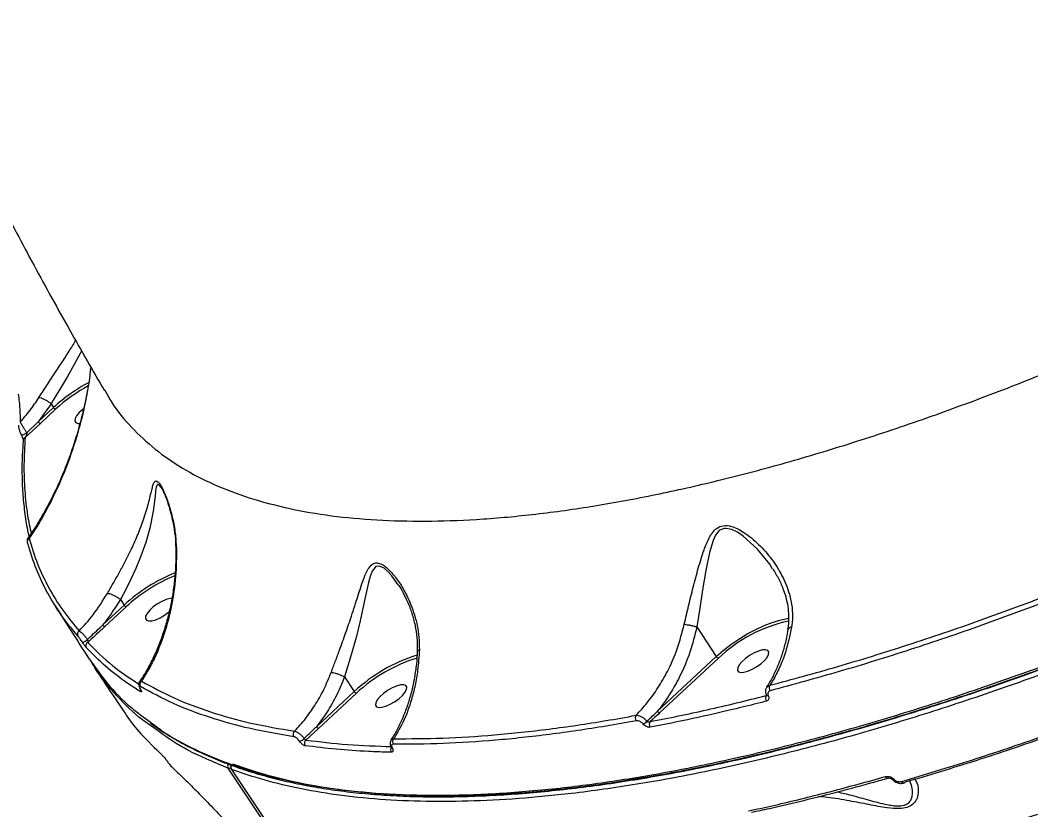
# Model space of a CAD drawing. Header units: millimetres. Extents: x -8092 to 6423, y -6886 to 5604.
# Drawn here: x -328.6 to -78.8, y -2476.3 to -2281 of the extents above; entities that cross this region are included whole.
import ezdxf

# ---------------------------------------------------------------- set-up
doc = ezdxf.new("R2010")
doc.units = ezdxf.units.MM
for name, color, linetype in [('DIKOM_ОБЪЕКТ', 7, 'Continuous'), ('DIKOM_РАЗМЕР_ЗОНА', 7, 'Continuous'), ('DIKOM_РАЗМЕР_ОБЪЕКТА', 7, 'Continuous')]:
    doc.layers.add(name, color=color, linetype=linetype)
doc.styles.add('style1', font='arial.ttf', dxfattribs={"width": 0.8})
doc.dimstyles.new('1-50', dxfattribs={"dimtxt": 300, "dimasz": 200, "dimexe": 100, "dimexo": 0, "dimgap": 100, "dimtad": 1, "dimtxsty": 'style1', "dimcen": 200, "dimclrd": 7, "dimclre": 7, "dimclrt": 7, "dimadec": 1, "dimazin": 2, "dimtfac": 1, "dimtmove": 0, "dimatfit": 2, "dimfxl": 0, "dimlwd": 25, "dimlwe": 18, "dimarcsym": 0})

# ---------------------------------------------------------------- blocks, each defined once
blk = doc.blocks.new('*D9')
at = {"layer": 'Defpoints', "color": 0, "transparency": 16777216}
for p in [(-8092.06, -86.27), (4664.84, -1471.84), (4664.84, -6785.92)]:
    blk.add_point(p, dxfattribs=at)
at = {"layer": 'DIKOM_РАЗМЕР_ЗОНА', "color": 7, "lineweight": 18, "transparency": 16777216}
for p, q in [((-8092.06, -86.27), (-8092.06, -6885.92)), ((4664.84, -1471.84), (4664.84, -6885.92))]:
    blk.add_line(p, q, dxfattribs=at)
at = {"layer": 'DIKOM_РАЗМЕР_ЗОНА', "color": 7, "lineweight": 25, "transparency": 16777216}
blk.add_line((-7892.06, -6785.92), (4464.84, -6785.92), dxfattribs=at)
at = {"layer": 'DIKOM_РАЗМЕР_ЗОНА', "color": 7, "transparency": 16777216}
for points in [[(-7892.06, -6752.58), (-7892.06, -6819.25), (-8092.06, -6785.92)], [(4464.84, -6752.58), (4464.84, -6819.25), (4664.84, -6785.92)]]:
    blk.add_solid(points, dxfattribs=at)
at = {"layer": 'DIKOM_РАЗМЕР_ЗОНА', "color": 7, "transparency": 16777216, "insert": (-2159.84, -6532.75), "char_height": 300, "attachment_point": 5, "style": 'style1'}
blk.add_mtext('12760', dxfattribs=at)
blk = doc.blocks.new('*D11')
at = {"layer": 'Defpoints', "color": 0, "transparency": 16777216}
for p in [(-6092.06, -310.77), (2568.27, -2361.54), (2568.27, -4925.78)]:
    blk.add_point(p, dxfattribs=at)
at = {"layer": 'DIKOM_РАЗМЕР_ОБЪЕКТА', "color": 7, "lineweight": 18, "transparency": 16777216}
for p, q in [((-6092.06, -310.77), (-6092.06, -5025.78)), ((2568.27, -2361.54), (2568.27, -5025.78))]:
    blk.add_line(p, q, dxfattribs=at)
at = {"layer": 'DIKOM_РАЗМЕР_ОБЪЕКТА', "color": 7, "lineweight": 25, "transparency": 16777216}
blk.add_line((-5892.06, -4925.78), (2368.27, -4925.78), dxfattribs=at)
at = {"layer": 'DIKOM_РАЗМЕР_ОБЪЕКТА', "color": 7, "transparency": 16777216}
for points in [[(-5892.06, -4892.44), (-5892.06, -4959.11), (-6092.06, -4925.78)], [(2368.27, -4892.44), (2368.27, -4959.11), (2568.27, -4925.78)]]:
    blk.add_solid(points, dxfattribs=at)
at = {"layer": 'DIKOM_РАЗМЕР_ОБЪЕКТА', "color": 7, "transparency": 16777216, "insert": (-2605.9, -4672.61), "char_height": 300, "attachment_point": 5, "style": 'style1'}
blk.add_mtext('8660', dxfattribs=at)

msp = doc.modelspace()

# ---------------------------------------------------------------- linework, layer by layer
at = {"layer": 'DIKOM_ОБЪЕКТ', "color": 7, "linetype": 'Continuous', "lineweight": 15}
for p, q in [((-320.984, -2375.896), (-324.175, -2380.326)), ((-320.986, -2375.893), (-320.984, -2375.896)), ((-320.984, -2375.896), (-320.392, -2376.807)), ((-324.175, -2380.326), (-320.392, -2376.807)), ((-319.868, -2377.218), (-323.65, -2380.737)), ((-323.65, -2380.737), (-327.412, -2384.218)), ((-327.013, -2383.039), (-324.175, -2380.326)), ((-328.348, -2383.591), (-328.351, -2383.583)), ((-293.783, -2396.624), (-293.856, -2396.52)), ((-142.616, -2416.799), (-142.716, -2416.632)), ((-308.222, -2430.588), (-302.952, -2425.686)), ((-303.859, -2424.291), (-303.857, -2424.294)), ((-303.857, -2424.294), (-302.952, -2425.686)), ((-302.428, -2426.097), (-307.697, -2430.999)), ((-161.35, -2431.052), (-156.559, -2438.428)), ((-310.476, -2440.699), (-310.232, -2441.072)), ((-171.09, -2451.946), (-156.559, -2438.428)), ((-156.034, -2438.838), (-170.565, -2452.357)), ((-248.444, -2443.407), (-246.054, -2447.086)), ((-255.381, -2455.764), (-246.054, -2447.086)), ((-245.529, -2447.497), (-254.857, -2456.174)), ((-144.239, -2448.086), (-144.194, -2448.027)), ((-254.857, -2456.174), (-257.995, -2459.075)), ((-236.87, -2460.946), (-236.876, -2460.936))]:
    msp.add_line(p, q, dxfattribs=at)
at = {"layer": 'DIKOM_ОБЪЕКТ', "color": 7, "linetype": 'Continuous', "lineweight": 15, "flags": 128}
for points in [[(-313.459, -2362.783), (-313.78, -2363.449), (-315.261, -2366.187), (-316.947, -2369.12), (-318.659, -2372.001), (-320.441, -2374.976), (-320.986, -2375.892), (-320.986, -2375.893), (-320.986, -2375.893)], [(-312.979, -2377.129), (-313.161, -2377.273), (-314.038, -2378.07), (-314.689, -2378.856), (-315.063, -2379.565), (-315.129, -2380.142), (-314.882, -2380.539), (-314.342, -2380.723), (-313.884, -2380.725)], [(-293.856, -2396.52), (-294.213, -2396.016), (-294.661, -2395.833), (-294.982, -2396.448), (-295.155, -2397.483), (-295.297, -2398.775), (-295.767, -2402.428), (-296.597, -2406.646), (-297.599, -2410.226), (-298.944, -2414.016), (-300.026, -2416.605), (-301.242, -2419.229), (-302.533, -2421.791), (-303.859, -2424.29), (-303.859, -2424.291), (-303.859, -2424.291)], [(-142.716, -2416.632), (-143.336, -2415.598), (-146.356, -2411.824), (-149.894, -2408.603), (-151.265, -2407.683), (-152.697, -2406.995), (-154.144, -2406.707), (-154.564, -2406.736), (-155.657, -2407.176), (-155.876, -2407.348), (-156.722, -2408.401), (-157.336, -2409.705), (-158.218, -2412.683), (-159.127, -2417.166), (-159.917, -2421.912), (-160.643, -2426.442), (-161.356, -2431.043), (-161.357, -2431.046), (-161.357, -2431.046)], [(-326.765, -2410.467), (-326.843, -2410.309), (-326.865, -2410.241)], [(-235.166, -2420.667), (-236.792, -2418.409), (-237.717, -2417.398), (-238.673, -2416.58), (-239.798, -2416.03), (-240.737, -2416.148), (-241.657, -2417.275), (-242.151, -2418.571), (-242.549, -2420.062), (-243.519, -2424.549), (-244.584, -2429.541), (-245.607, -2433.701), (-246.796, -2438.01), (-247.607, -2440.712), (-248.448, -2443.4), (-248.449, -2443.402), (-248.449, -2443.402)], [(-291.074, -2423.992), (-291.536, -2424.044), (-292.511, -2424.309), (-293.592, -2424.776), (-294.692, -2425.408), (-295.722, -2426.152), (-296.598, -2426.949), (-297.249, -2427.734), (-297.623, -2428.444), (-297.69, -2429.02), (-297.443, -2429.417), (-296.903, -2429.602), (-296.114, -2429.56), (-295.139, -2429.295), (-294.058, -2428.828), (-292.957, -2428.196), (-291.928, -2427.452), (-291.751, -2427.306)], [(-156.559, -2438.428), (-154.83, -2436.925), (-152.947, -2435.471), (-150.95, -2434.097), (-148.882, -2432.832), (-146.787, -2431.704), (-144.713, -2430.739), (-142.702, -2429.955), (-140.8, -2429.371), (-139.047, -2429), (-138.607, -2428.937)], [(-143.632, -2437.902), (-143.566, -2437.326), (-143.813, -2436.929), (-144.353, -2436.744), (-145.142, -2436.786), (-146.117, -2437.051), (-147.198, -2437.518), (-148.298, -2438.15), (-149.328, -2438.894), (-150.204, -2439.691), (-150.855, -2440.476), (-151.229, -2441.186), (-151.296, -2441.762), (-151.049, -2442.159), (-150.509, -2442.344), (-149.72, -2442.302), (-148.745, -2442.037), (-147.664, -2441.569), (-146.564, -2440.938), (-145.534, -2440.194), (-144.658, -2439.397), (-144.006, -2438.612), (-143.632, -2437.902)], [(-233.127, -2446.561), (-233.061, -2445.984), (-233.308, -2445.588), (-233.848, -2445.403), (-234.637, -2445.444), (-235.612, -2445.71), (-236.693, -2446.177), (-237.793, -2446.808), (-238.823, -2447.553), (-239.699, -2448.35), (-240.351, -2449.135), (-240.725, -2449.844), (-240.791, -2450.421), (-240.544, -2450.818), (-240.004, -2451.003), (-239.215, -2450.961), (-238.24, -2450.696), (-237.159, -2450.228), (-236.059, -2449.597), (-235.029, -2448.853), (-234.153, -2448.056), (-233.501, -2447.27), (-233.127, -2446.561)], [(-298.886, -2446.47), (-298.931, -2446.426), (-298.955, -2446.39)], [(-143.688, -2448.163), (-143.843, -2448.167), (-143.975, -2448.147), (-144.077, -2448.104), (-144.147, -2448.039), (-144.161, -2448.015)], [(-73.01, -2697.251), (-87.567, -2684.817), (-101.903, -2672.095), (-116.015, -2659.088), (-129.898, -2645.801), (-143.548, -2632.237), (-156.961, -2618.401), (-170.132, -2604.297), (-183.059, -2589.928), (-195.736, -2575.301), (-208.16, -2560.418), (-220.328, -2545.284), (-232.235, -2529.905), (-243.878, -2514.284), (-255.254, -2498.426), (-266.358, -2482.337), (-277.189, -2466.02)], [(-276.449, -2466.268), (-276.433, -2466.287), (-276.367, -2466.329)], [(-276.367, -2466.329), (-265.537, -2482.645), (-254.432, -2498.735), (-243.057, -2514.592), (-231.414, -2530.213), (-219.507, -2545.593), (-207.339, -2560.726), (-194.915, -2575.61), (-182.237, -2590.237), (-169.311, -2604.606), (-156.139, -2618.71), (-142.727, -2632.546), (-129.077, -2646.11), (-115.194, -2659.397), (-101.082, -2672.404), (-86.745, -2685.126), (-72.189, -2697.56)], [(-113.063, -2468.779), (-113.04, -2468.798), (-113.003, -2468.809), (-112.957, -2468.811), (-112.901, -2468.803), (-112.836, -2468.785), (-112.764, -2468.757), (-112.684, -2468.72)]]:
    msp.add_lwpolyline(points, dxfattribs=at)
at = {"layer": 'DIKOM_ОБЪЕКТ', "color": 7, "linetype": 'Continuous', "lineweight": 15}
for centre, radius, start, end in [((-291.154, -2408.844), 43.373, 118.26243, 132.38501), ((-291.659, -2408.093), 41.821, 118.8191, 132.41637), ((-319.624, -2376.366), 0.886, 209.87734, 254.02015), ((-323.407, -2379.885), 0.886, 209.879, 254.0508), ((-328.387, -2381.604), 1.988, 271.14601, 313.76163), ((-327.032, -2385.005), 0.874, 115.77225, 173.32501), ((-325.956, -2410.012), 0.938, 121.53211, 194.15998), ((-274.38, -2456.76), 42.213, 112.17716, 132.59851), ((-274.558, -2456.481), 41.23, 112.5698, 132.52858), ((-302.184, -2425.244), 0.886, 209.88023, 254.01726), ((-307.454, -2430.147), 0.886, 209.85645, 254.04104), ((-131.185, -2464.76), 35.909, 102.07048, 133.78939), ((-313.477, -2432.873), 0.988, 124.92305, 210.1225), ((-313.649, -2432.492), 2.364, 278.75508, 313.98533), ((-311.4, -2435.757), 0.994, 122.72319, 210.12198), ((-218.561, -2476.649), 40.371, 107.22271, 132.92224), ((-218.962, -2476), 38.964, 107.25672, 132.9863), ((-155.791, -2437.987), 0.886, 209.85756, 254.04072), ((-298.013, -2445.32), 1.036, 128.36295, 210.20239), ((-142.096, -2446.096), 1.355, 155.18791, 214.28484), ((-298.034, -2446.608), 0.967, 168.77161, 211.66287), ((-245.286, -2446.646), 0.886, 209.85745, 254.04003), ((-143.073, -2448.706), 1.32, 152.00595, 214.73493), ((-175.295, -2453.596), 1.271, 149.36829, 213.50614), ((-170.321, -2451.505), 0.886, 209.87973, 254.01776), ((-254.613, -2455.323), 0.886, 209.85745, 254.04003), ((-175.947, -2452.194), 3.183, 294.20344, 315.3667), ((-171.851, -2455.203), 1.256, 147.00393, 213.97184), ((-260.02, -2457.669), 1.115, 135.2337, 211.08985), ((-260.448, -2456.586), 2.908, 287.35163, 314.09534), ((-257.234, -2459.89), 1.115, 132.99103, 211.26526), ((-235.414, -2459.493), 1.158, 139.3412, 211.80035), ((-235.884, -2461.473), 1.169, 149.21827, 211.55069), ((-236.607, -2460.775), 0.314, 212.97474, 264.27089), ((-276.3, -2465.473), 1.043, 152.73482, 211.61661), ((-275.611, -2465.723), 1, 151.89881, 213.05726), ((-275.477, -2465.781), 1.046, 151.72572, 211.61057), ((-277.048, -2465.058), 0.973, 261.66604, 297.95259), ((-114.161, -2467.852), 0.634, 204.55636, 279.10738), ((-110.113, -2469.025), 0.647, 205.16769, 275.99816), ((-110.159, -2469.288), 0.397, 286.67146, 325.255)]:
    msp.add_arc(centre, radius, start, end, dxfattribs=at)
for points, knots in [([(-445.541, -1963.676), (-445.418, -1964.822), (-444.667, -1971.808), (-442.983, -1984.617), (-440.473, -2002.101), (-437.622, -2019.566), (-434.466, -2037.008), (-430.996, -2054.423), (-427.215, -2071.806), (-423.124, -2089.152), (-418.722, -2106.456), (-414.012, -2123.714), (-408.994, -2140.922), (-403.669, -2158.073), (-398.038, -2175.164), (-392.103, -2192.19), (-385.865, -2209.147), (-379.325, -2226.028), (-372.485, -2242.83), (-365.347, -2259.548), (-357.912, -2276.178), (-350.182, -2292.713), (-342.16, -2309.151), (-333.847, -2325.486), (-325.241, -2341.711), (-316.584, -2357.442), (-310.664, -2367.7), (-307.814, -2372.638)], [0, 0, 0, 0, 0.0080361, 0.0490173, 0.0900368, 0.131096, 0.172195, 0.2133347, 0.2545161, 0.2957397, 0.3370051, 0.3783136, 0.419665, 0.4610598, 0.5024979, 0.543979, 0.5855033, 0.6270707, 0.6686811, 0.7103338, 0.7520284, 0.7937646, 0.8355422, 0.8773601, 0.9192172, 0.9611141, 1, 1, 1, 1]), ([(349.456, -2141.349), (347.346, -2144.112), (341.662, -2151.555), (331.631, -2163.847), (319.177, -2178.216), (305.73, -2192.831), (291.314, -2207.648), (275.951, -2222.619), (259.98, -2237.415), (243.471, -2251.989), (226.503, -2266.3), (208.799, -2280.581), (190.39, -2294.781), (171.324, -2308.846), (152.022, -2322.468), (132.554, -2335.609), (112.995, -2348.246), (93.027, -2360.584), (72.701, -2372.565), (52.083, -2384.139), (31.624, -2395.051), (11.394, -2405.279), (-8.55, -2414.817), (-28.532, -2423.819), (-48.483, -2432.232), (-68.33, -2440.01), (-87.637, -2446.982), (-106.351, -2453.143), (-124.432, -2458.506), (-142.174, -2463.159), (-159.5, -2467.054), (-176.338, -2470.159), (-191.64, -2472.309), (-205.481, -2473.639), (-217.959, -2474.284), (-229.875, -2474.319), (-241.187, -2473.734), (-251.777, -2472.538), (-261.594, -2470.741), (-269.742, -2468.651), (-274.45, -2467.001), (-276.367, -2466.329)], [0, 0, 0, 0, 0.0156521, 0.0421681, 0.0687042, 0.0952201, 0.1225064, 0.1498146, 0.1771006, 0.2036166, 0.2301528, 0.2566687, 0.2839548, 0.3112631, 0.3385491, 0.365065, 0.3916012, 0.4181171, 0.4454033, 0.4727115, 0.4999975, 0.5265135, 0.5530497, 0.5795656, 0.6068517, 0.6341599, 0.661446, 0.6879618, 0.714498, 0.7410139, 0.7682999, 0.7956082, 0.8228942, 0.8459724, 0.8690774, 0.8921825, 0.9155066, 0.9388306, 0.9615639, 0.9843486, 1, 1, 1, 1]), ([(322.592, -2228.443), (318.958, -2232.294), (311.687, -2240.001), (300.049, -2251.626), (287.913, -2263.261), (275.086, -2275.04), (261.575, -2286.934), (247.389, -2298.915), (232.752, -2310.789), (217.267, -2322.86), (200.927, -2335.081), (183.744, -2347.397), (166.049, -2359.552), (147.881, -2371.494), (129.294, -2383.173), (110.718, -2394.32), (92.219, -2404.908), (73.858, -2414.925), (55.312, -2424.546), (36.64, -2433.719), (17.906, -2442.399), (-0.464, -2450.389), (-18.413, -2457.676), (-35.898, -2464.268), (-53.221, -2470.277), (-70.311, -2475.656), (-87.103, -2480.369), (-102.165, -2484.053), (-115.575, -2486.872), (-127.474, -2488.995), (-139.01, -2490.659), (-150.139, -2491.855), (-160.812, -2492.58), (-171.027, -2492.827), (-180.823, -2492.633), (-186.939, -2492.099), (-189.997, -2491.833)], [0, 0, 0, 0, 0.0277653, 0.0555639, 0.0833623, 0.1111275, 0.1400313, 0.1689729, 0.1979143, 0.2268179, 0.2582448, 0.2896958, 0.3211226, 0.3534672, 0.3858384, 0.4181831, 0.449506, 0.480853, 0.5121758, 0.5444125, 0.5766757, 0.6089124, 0.6401609, 0.6714336, 0.702682, 0.7348412, 0.7670266, 0.7991857, 0.8241463, 0.849107, 0.874267, 0.8994269, 0.9244695, 0.9495121, 0.9747561, 1, 1, 1, 1]), ([(-307.683, -2372.563), (-307.14, -2373.565), (-305.338, -2376.893), (-301.227, -2381.773), (-295.421, -2387.217), (-288.667, -2391.891), (-280.933, -2395.921), (-272.182, -2399.251), (-262.426, -2401.855), (-251.876, -2403.676), (-240.588, -2404.726), (-228.631, -2405.031), (-215.813, -2404.598), (-202.143, -2403.395), (-187.65, -2401.407), (-172.643, -2398.677), (-157.186, -2395.23), (-141.349, -2391.105), (-124.885, -2386.238), (-107.825, -2380.614), (-90.216, -2374.233), (-72.43, -2367.23), (-54.531, -2359.64), (-36.583, -2351.512), (-18.313, -2342.721), (0.228, -2333.267), (18.983, -2323.171), (36.239, -2313.379), (51.97, -2304.076), (61.412, -2298.226), (66.137, -2295.297)], [0, 0, 0, 0, 0.0161444, 0.0536237, 0.0900464, 0.1264972, 0.1629199, 0.2003996, 0.2379099, 0.2753896, 0.3118389, 0.3483161, 0.3847653, 0.4222704, 0.4598059, 0.4973111, 0.5338203, 0.5703575, 0.6068667, 0.6444314, 0.6820266, 0.7195914, 0.7561918, 0.7928202, 0.8294206, 0.8670767, 0.9047631, 0.9424193, 0.9711827, 1, 1, 1, 1]), ([(-296.463, -2454.588), (-295.56, -2455.293), (-292.248, -2457.88), (-285.393, -2461.521), (-276.034, -2465.462), (-265.691, -2468.508), (-254.529, -2470.747), (-242.34, -2472.199), (-229.131, -2472.829), (-214.921, -2472.613), (-200.2, -2471.57), (-185.066, -2469.757), (-169.623, -2467.245), (-153.438, -2463.973), (-136.533, -2459.921), (-118.948, -2455.084), (-100.823, -2449.494), (-82.202, -2443.153), (-63.142, -2436.076), (-43.577, -2428.234), (-23.554, -2419.619), (-3.133, -2410.244), (17.237, -2400.316), (37.487, -2389.88), (57.552, -2378.995), (77.759, -2367.483), (98.044, -2355.359), (118.329, -2342.644), (137.003, -2330.427), (148.767, -2322.334), (153.97, -2318.755)], [0, 0, 0, 0, 0.0140765, 0.0516775, 0.0892479, 0.1257578, 0.1622958, 0.1988057, 0.236376, 0.273977, 0.3115474, 0.3467427, 0.3819633, 0.4171586, 0.4533004, 0.4894695, 0.5256113, 0.5621213, 0.5986594, 0.6351694, 0.6727398, 0.7103409, 0.7479113, 0.7844214, 0.8209595, 0.8574694, 0.8950398, 0.9326409, 0.9702113, 1, 1, 1, 1]), ([(-296.377, -2454.909), (-295.775, -2455.355), (-293.978, -2456.685), (-290.71, -2458.699), (-286.588, -2460.965), (-282.19, -2463.041), (-277.533, -2464.936), (-272.625, -2466.645), (-267.487, -2468.159), (-262.136, -2469.472), (-256.58, -2470.583), (-250.818, -2471.493), (-244.848, -2472.203), (-238.668, -2472.715), (-232.277, -2473.027), (-225.674, -2473.141), (-218.856, -2473.057), (-211.822, -2472.774), (-204.568, -2472.292), (-197.109, -2471.612), (-189.476, -2470.736), (-181.697, -2469.667), (-173.784, -2468.407), (-165.729, -2466.956), (-157.531, -2465.314), (-149.192, -2463.481), (-140.71, -2461.458), (-132.087, -2459.245), (-123.321, -2456.842), (-114.414, -2454.248), (-105.364, -2451.464), (-96.18, -2448.491), (-86.889, -2445.339), (-77.518, -2442.016), (-68.088, -2438.529), (-58.599, -2434.88), (-49.054, -2431.069), (-39.451, -2427.096), (-29.789, -2422.961), (-20.07, -2418.665), (-10.294, -2414.207), (-0.461, -2409.588), (9.43, -2404.806), (19.374, -2399.865), (29.347, -2394.775), (39.319, -2389.553), (49.262, -2384.211), (59.171, -2378.755), (69.046, -2373.184), (78.887, -2367.497), (88.696, -2361.694), (98.471, -2355.777), (108.211, -2349.744), (117.92, -2343.599), (127.586, -2337.331), (134.402, -2332.85), (137.972, -2330.434), (138.355, -2330.175)], [0, 0, 0, 0, 0.009314, 0.027793, 0.0463397, 0.0649742, 0.0837158, 0.1025568, 0.1213783, 0.1400951, 0.1587398, 0.177332, 0.1958913, 0.2144377, 0.2329912, 0.2515655, 0.270181, 0.2888582, 0.3076179, 0.3264755, 0.3453279, 0.3640495, 0.3827101, 0.4013251, 0.4199093, 0.438478, 0.4570463, 0.4756263, 0.494231, 0.5128756, 0.531575, 0.5503443, 0.5691364, 0.5878684, 0.6065359, 0.625154, 0.6437379, 0.6623022, 0.6808622, 0.6994312, 0.7180209, 0.736646, 0.7553218, 0.7740628, 0.7928534, 0.8116058, 0.8302854, 0.8489117, 0.8675, 0.8860651, 0.9046217, 0.9231845, 0.9417639, 0.9603744, 0.9790309, 0.9977482, 1, 1, 1, 1]), ([(-276.118, -2464.942), (-274.205, -2465.612), (-269.052, -2467.417), (-259.859, -2469.708), (-248.344, -2471.612), (-235.808, -2472.717), (-222.27, -2473), (-207.748, -2472.436), (-192.564, -2471.038), (-176.785, -2468.83), (-160.49, -2465.855), (-143.413, -2462.063), (-125.582, -2457.433), (-107.041, -2451.96), (-88.199, -2445.765), (-69.127, -2438.887), (-49.9, -2431.377), (-30.205, -2423.113), (-10.092, -2414.093), (10.377, -2404.328), (30.754, -2394.035), (50.969, -2383.261), (70.958, -2372.062), (91.055, -2360.264), (111.165, -2347.848), (126.807, -2337.856), (135.554, -2331.926), (137.712, -2330.463)], [0, 0, 0, 0, 0.0243372, 0.0655682, 0.1068309, 0.1480619, 0.1904906, 0.2329537, 0.2753823, 0.3166134, 0.3578761, 0.3991071, 0.4415357, 0.4839988, 0.5264274, 0.5676585, 0.6089213, 0.6501524, 0.6925809, 0.7350442, 0.7774729, 0.8187039, 0.8599668, 0.9011976, 0.9436264, 0.9860896, 1, 1, 1, 1]), ([(-323.989, -2374.316), (-323.783, -2373.994), (-322.948, -2372.687), (-321.396, -2370.322), (-319.376, -2367.276), (-317.452, -2364.327), (-315.915, -2361.938), (-315.174, -2360.652), (-314.926, -2360.221)], [0, 0, 0, 0, 0.0678146, 0.2756855, 0.4836856, 0.6899064, 0.8962533, 1, 1, 1, 1]), ([(-311.208, -2366.712), (-311.357, -2368.267), (-311.545, -2370.235), (-311.917, -2372.09), (-311.996, -2372.479)], [0, 0, 0, 0, 0.7903931, 1, 1, 1, 1]), ([(-312.034, -2372.629), (-312.046, -2372.706), (-312.296, -2374.297), (-312.966, -2377.343), (-314.08, -2381.794), (-315.443, -2386.237), (-317.029, -2390.672), (-318.849, -2395.066), (-320.885, -2399.397), (-323.123, -2403.546), (-325.079, -2406.814), (-326.338, -2408.58), (-326.738, -2409.142)], [0, 0, 0, 0, 0.0053479, 0.1105519, 0.2189649, 0.3318384, 0.4484658, 0.5684602, 0.692335, 0.8185704, 0.9423186, 1, 1, 1, 1]), ([(-311.996, -2372.479), (-312.287, -2374.087), (-312.94, -2377.69), (-314.668, -2384.21), (-317.253, -2391.93), (-320.912, -2400.099), (-324.104, -2405.727), (-326.047, -2408.619), (-326.446, -2409.212)], [0, 0, 0, 0, 0.11291486, 0.25291711, 0.48200654, 0.7116966, 0.94086206, 1, 1, 1, 1]), ([(-329.1, -2373.479), (-328.954, -2374.754), (-328.66, -2377.322), (-328.638, -2379.382), (-328.626, -2380.42)], [0, 0, 0, 0, 0.4964848, 1, 1, 1, 1]), ([(-328.626, -2380.42), (-327.799, -2379.469), (-326.137, -2377.559), (-324.707, -2375.4), (-323.989, -2374.316)], [0, 0, 0, 0, 0.4978508, 1, 1, 1, 1]), ([(-323.989, -2374.316), (-323.964, -2374.318), (-323.887, -2374.326), (-323.63, -2374.373), (-323.142, -2374.531), (-322.428, -2374.875), (-321.657, -2375.344), (-321.219, -2375.702), (-320.986, -2375.893)], [0, 0, 0, 0, 0.0343247, 0.1061104, 0.322093, 0.5380573, 0.7540176, 1, 1, 1, 1]), ([(-328.626, -2380.42), (-328.518, -2380.611), (-328.321, -2380.962), (-327.859, -2381.712), (-327.42, -2382.411), (-327.151, -2382.826), (-327.013, -2383.039)], [0, 0, 0, 0, 0.3312207, 0.6078025, 0.7983303, 1, 1, 1, 1]), ([(-329.07, -2381.135), (-329.073, -2381.195), (-329.09, -2381.5), (-328.979, -2382.027), (-328.747, -2382.756), (-328.514, -2383.303), (-328.359, -2383.56), (-328.319, -2383.625)], [0, 0, 0, 0, 0.0842779, 0.4267094, 0.693767, 0.9216141, 1, 1, 1, 1]), ([(-327.013, -2383.039), (-327.005, -2383.076), (-326.993, -2383.137), (-326.997, -2383.274), (-327.037, -2383.491), (-327.157, -2383.809), (-327.298, -2384.056), (-327.396, -2384.195), (-327.412, -2384.218)], [0, 0, 0, 0, 0.0727533, 0.1228108, 0.279088, 0.5490799, 0.9247421, 1, 1, 1, 1]), ([(-328.348, -2383.591), (-328.313, -2383.656), (-328.232, -2383.806), (-328.115, -2384.075), (-328.003, -2384.387), (-327.924, -2384.685), (-327.901, -2384.891), (-327.902, -2384.907), (-327.902, -2384.913)], [0, 0, 0, 0, 0.1049817, 0.2417223, 0.4135557, 0.6313144, 0.862636, 1, 1, 1, 1]), ([(-327.872, -2384.905), (-327.969, -2386.206), (-328.195, -2389.216), (-328.222, -2393.765), (-328.016, -2398.571), (-327.502, -2403.197), (-326.978, -2406.58), (-326.537, -2408.373), (-326.449, -2408.729)], [0, 0, 0, 0, 0.1527537, 0.3533186, 0.5531657, 0.7520673, 0.9507969, 1, 1, 1, 1]), ([(-327.412, -2384.218), (-327.544, -2386.469), (-327.808, -2390.973), (-327.564, -2397.402), (-326.977, -2403.093), (-326.229, -2406.503), (-325.91, -2407.958)], [0, 0, 0, 0, 0.2664149, 0.532829, 0.8007088, 1, 1, 1, 1]), ([(-307.078, -2422.791), (-307.021, -2422.692), (-306.509, -2421.809), (-305.499, -2420.07), (-304.054, -2417.521), (-302.637, -2414.895), (-301.113, -2411.864), (-299.601, -2408.504), (-298.142, -2404.683), (-296.983, -2400.891), (-296.319, -2398.066), (-295.883, -2396.319), (-295.556, -2395.338), (-295.148, -2394.837), (-294.553, -2395.111), (-293.732, -2396.26), (-292.729, -2398.37), (-291.724, -2401.185), (-290.882, -2404.369), (-290.245, -2407.845), (-290.1, -2410.327), (-290.027, -2411.575)], [0, 0, 0, 0, 0.0056293, 0.0501965, 0.0960214, 0.143342, 0.1917792, 0.2623069, 0.3349972, 0.42574, 0.51919, 0.5587302, 0.5987874, 0.6438241, 0.6799332, 0.716078, 0.7691291, 0.823203, 0.8784548, 0.9388525, 1, 1, 1, 1]), ([(-293.831, -2396.502), (-293.816, -2396.522), (-293.752, -2396.61), (-293.519, -2397.007), (-293.168, -2397.712), (-292.719, -2398.759), (-292.201, -2400.156), (-291.627, -2401.959), (-291.032, -2404.266), (-290.522, -2407.035), (-290.208, -2409.609), (-290.194, -2411.216), (-290.189, -2411.748)], [0, 0, 0, 0, 0.0165868, 0.0704781, 0.1358066, 0.2145937, 0.3091325, 0.4222121, 0.5584859, 0.7313912, 0.9111427, 1, 1, 1, 1]), ([(-164.457, -2430.426), (-164.106, -2428.898), (-163.395, -2425.799), (-162.227, -2421.117), (-160.994, -2416.456), (-159.755, -2412.361), (-158.587, -2409.476), (-157.51, -2407.718), (-156.428, -2406.572), (-154.835, -2405.868), (-152.966, -2406.081), (-151.227, -2406.794), (-148.897, -2408.151), (-145.958, -2410.617), (-142.771, -2414.272), (-140.156, -2418.405), (-138.497, -2422.462), (-137.722, -2426.312), (-137.652, -2429.068), (-137.877, -2430.677), (-137.937, -2431.114)], [0, 0, 0, 0, 0.070402, 0.1427023, 0.2195601, 0.2979652, 0.355591, 0.3848649, 0.414965, 0.4491196, 0.4886782, 0.5172611, 0.5465189, 0.6240188, 0.7036959, 0.7828098, 0.8640019, 0.9204677, 0.9784133, 1, 1, 1, 1]), ([(-326.746, -2409.135), (-326.792, -2409.207), (-326.887, -2409.359), (-326.939, -2409.609), (-326.944, -2409.846), (-326.917, -2410.047), (-326.879, -2410.174), (-326.859, -2410.24)], [0, 0, 0, 0, 0.1646596, 0.3477001, 0.5304354, 0.7588423, 1, 1, 1, 1]), ([(-314.331, -2433.369), (-315.726, -2431.701), (-318.515, -2428.365), (-321.902, -2422.814), (-324.747, -2416.902), (-326.092, -2412.612), (-326.765, -2410.467)], [0, 0, 0, 0, 0.2490974, 0.49819457, 0.74909685, 1, 1, 1, 1]), ([(-326.736, -2409.143), (-326.695, -2409.119), (-326.638, -2409.085), (-326.488, -2409.185), (-326.446, -2409.212)], [0, 0, 0, 0, 0.7250521, 1, 1, 1, 1]), ([(-326.446, -2409.212), (-325.781, -2411.338), (-324.449, -2415.588), (-321.625, -2421.477), (-318.245, -2427.033), (-315.443, -2430.387), (-314.042, -2432.063)], [0, 0, 0, 0, 0.2490968, 0.498194, 0.7490965, 1, 1, 1, 1]), ([(-290.179, -2411.759), (-290.166, -2412.155), (-290.11, -2413.766), (-290.224, -2416.572), (-290.519, -2420.181), (-291.037, -2423.783), (-291.761, -2427.357), (-292.695, -2430.871), (-293.834, -2434.288), (-295.169, -2437.582), (-296.702, -2440.695), (-298.04, -2443.068), (-298.915, -2444.304), (-299.164, -2444.656)], [0, 0, 0, 0, 0.0306021, 0.1243224, 0.2205917, 0.3195289, 0.4210959, 0.5250496, 0.630945, 0.7382879, 0.8472848, 0.9565495, 1, 1, 1, 1]), ([(-290.027, -2411.575), (-290.018, -2413.021), (-289.993, -2416.963), (-290.639, -2423.212), (-291.903, -2429.186), (-293.404, -2433.978), (-294.899, -2437.735), (-296.628, -2441.29), (-297.98, -2443.435), (-298.656, -2444.508)], [0, 0, 0, 0, 0.1128023, 0.307375, 0.5062359, 0.628027, 0.7498292, 0.8749144, 1, 1, 1, 1]), ([(-290.027, -2411.575), (-290.043, -2411.586), (-290.13, -2411.646), (-290.135, -2411.708), (-290.139, -2411.759)], [0, 0, 0, 0, 0.1778823, 1, 1, 1, 1]), ([(-251.75, -2442.33), (-251.411, -2441.432), (-250.727, -2439.616), (-249.501, -2436.337), (-248.129, -2432.534), (-246.6, -2428.024), (-245.133, -2423.418), (-244.012, -2419.9), (-243.093, -2417.649), (-242.344, -2416.256), (-241.398, -2415.29), (-240.126, -2415.16), (-238.582, -2415.866), (-236.732, -2417.59), (-234.803, -2420.154), (-232.792, -2423.645), (-231.002, -2428.119), (-229.997, -2432.755), (-229.965, -2435.7), (-229.953, -2436.74)], [0, 0, 0, 0, 0.0443374, 0.0895898, 0.1599545, 0.2324675, 0.322498, 0.4152099, 0.4503598, 0.4859275, 0.5329417, 0.5664247, 0.5998055, 0.6530968, 0.7102648, 0.768667, 0.8578752, 0.9497901, 1, 1, 1, 1]), ([(-142.56, -2416.762), (-142.053, -2417.595), (-141.036, -2419.269), (-139.946, -2421.778), (-139.174, -2424.215), (-138.746, -2426.578), (-138.655, -2429.006), (-138.722, -2430.702), (-138.916, -2431.567), (-138.931, -2431.631)], [0, 0, 0, 0, 0.1831842, 0.3682599, 0.5176255, 0.6753045, 0.8334139, 0.9876918, 1, 1, 1, 1]), ([(-235.155, -2420.657), (-235.056, -2420.801), (-234.511, -2421.587), (-233.612, -2423.247), (-232.494, -2425.696), (-231.527, -2428.461), (-230.833, -2431.395), (-230.441, -2434.31), (-230.459, -2436.224), (-230.468, -2437.125)], [0, 0, 0, 0, 0.0321156, 0.1761901, 0.3317884, 0.5006277, 0.6790771, 0.8489458, 1, 1, 1, 1]), ([(-314.042, -2432.063), (-312.864, -2430.776), (-310.289, -2427.963), (-308.207, -2424.61), (-307.078, -2422.791)], [0, 0, 0, 0, 0.4574442, 1, 1, 1, 1]), ([(-307.078, -2422.791), (-307.057, -2422.79), (-306.924, -2422.784), (-306.582, -2422.834), (-305.961, -2423.038), (-305.228, -2423.382), (-304.483, -2423.817), (-304.067, -2424.133), (-303.859, -2424.291)], [0, 0, 0, 0, 0.0319492, 0.2048591, 0.4036349, 0.6024197, 0.8012221, 1, 1, 1, 1]), ([(-143.326, -2445.527), (-137.742, -2444.02), (-126.574, -2441.004), (-109.184, -2435.591), (-91.387, -2429.58), (-79.186, -2424.997), (-73.086, -2422.706)], [0, 0, 0, 0, 0.24859725, 0.49719386, 0.7485974, 1, 1, 1, 1]), ([(-319.967, -2425.833), (-318.695, -2427.875), (-315.934, -2432.309), (-313.082, -2436.693), (-311.543, -2439.058)], [0, 0, 0, 0, 0.4604121, 1, 1, 1, 1]), ([(-303.857, -2424.294), (-305.068, -2426.207), (-306.446, -2428.384), (-308.03, -2430.349), (-308.222, -2430.588)], [0, 0, 0, 0, 0.8785752, 1, 1, 1, 1]), ([(-72.814, -2423.985), (-78.861, -2426.257), (-90.953, -2430.8), (-108.731, -2436.814), (-126.234, -2442.273), (-137.555, -2445.33), (-143.215, -2446.859)], [0, 0, 0, 0, 0.2485964, 0.4971929, 0.7485967, 1, 1, 1, 1]), ([(-312.007, -2434.193), (-310.984, -2433.231), (-309.714, -2432.038), (-308.465, -2430.824), (-308.222, -2430.588)], [0, 0, 0, 0, 0.8058584, 1, 1, 1, 1]), ([(-176.389, -2452.948), (-175.453, -2451.933), (-173.509, -2449.827), (-170.911, -2446.187), (-168.359, -2441.765), (-166.04, -2436.527), (-164.988, -2432.474), (-164.457, -2430.426)], [0, 0, 0, 0, 0.16653902, 0.34554883, 0.52675574, 0.76077929, 1, 1, 1, 1]), ([(-164.457, -2430.426), (-164.423, -2430.43), (-164.209, -2430.456), (-163.719, -2430.532), (-162.934, -2430.678), (-162.09, -2430.859), (-161.601, -2430.984), (-161.357, -2431.046)], [0, 0, 0, 0, 0.0428955, 0.2679965, 0.511998, 0.7559915, 1, 1, 1, 1]), ([(-314.042, -2432.063), (-314.009, -2432.082), (-313.862, -2432.161), (-313.526, -2432.423), (-313.021, -2432.925), (-312.491, -2433.534), (-312.17, -2433.972), (-312.007, -2434.193)], [0, 0, 0, 0, 0.0735236, 0.3198187, 0.5507698, 0.7734332, 1, 1, 1, 1]), ([(-307.697, -2430.999), (-307.945, -2431.228), (-309.354, -2432.536), (-310.77, -2433.843), (-311.938, -2434.921)], [0, 0, 0, 0, 0.1757363, 1, 1, 1, 1]), ([(-161.35, -2431.052), (-161.876, -2433.174), (-162.941, -2437.466), (-165.319, -2443), (-167.979, -2447.734), (-169.917, -2450.477), (-171.002, -2451.836), (-171.09, -2451.946)], [0, 0, 0, 0, 0.27543743, 0.55708139, 0.76779512, 0.98113532, 1, 1, 1, 1]), ([(-161.357, -2431.046), (-161.356, -2431.047), (-161.353, -2431.048), (-161.351, -2431.05), (-161.35, -2431.052)], [0, 0, 0, 0, 0.40318658, 1, 1, 1, 1]), ([(-138.817, -2431.656), (-138.935, -2432.351), (-139.23, -2434.101), (-139.93, -2436.757), (-140.88, -2439.624), (-142.03, -2442.302), (-143.124, -2444.436), (-143.89, -2445.576), (-144.158, -2445.974)], [0, 0, 0, 0, 0.1255001, 0.3160571, 0.5081217, 0.7014054, 0.8955162, 1, 1, 1, 1]), ([(-137.937, -2431.114), (-138.385, -2433.249), (-139.122, -2436.765), (-140.842, -2441.13), (-142.205, -2443.782), (-143.098, -2445.172), (-143.326, -2445.527)], [0, 0, 0, 0, 0.3957767, 0.6516302, 0.9109885, 1, 1, 1, 1]), ([(-137.937, -2431.114), (-137.972, -2431.121), (-138.122, -2431.154), (-138.428, -2431.259), (-138.717, -2431.435), (-138.739, -2431.607), (-138.748, -2431.67)], [0, 0, 0, 0, 0.0722388, 0.3160914, 0.7499607, 1, 1, 1, 1]), ([(-313.289, -2434.828), (-313.381, -2434.689), (-313.563, -2434.411), (-313.843, -2434.008), (-314.097, -2433.659), (-314.253, -2433.459), (-314.317, -2433.386), (-314.331, -2433.369)], [0, 0, 0, 0, 0.22106209, 0.44183073, 0.67449531, 0.92512767, 1, 1, 1, 1]), ([(-312.26, -2436.256), (-312.274, -2436.24), (-312.337, -2436.171), (-312.492, -2435.978), (-312.742, -2435.637), (-313.018, -2435.24), (-313.199, -2434.966), (-313.289, -2434.828)], [0, 0, 0, 0, 0.0733339, 0.3224882, 0.5550148, 0.777388, 1, 1, 1, 1]), ([(-312.007, -2434.193), (-311.988, -2434.24), (-311.965, -2434.295), (-311.932, -2434.411), (-311.906, -2434.548), (-311.899, -2434.726), (-311.915, -2434.849), (-311.933, -2434.907), (-311.938, -2434.921)], [0, 0, 0, 0, 0.15991176, 0.18647714, 0.39652156, 0.63996173, 0.91738616, 1, 1, 1, 1]), ([(-311.938, -2434.921), (-309.963, -2436.903), (-306.22, -2440.661), (-301.542, -2443.752), (-299.331, -2445.214)], [0, 0, 0, 0, 0.5273799, 1, 1, 1, 1]), ([(-298.857, -2447.115), (-299.082, -2446.976), (-300.209, -2446.278), (-303.223, -2444.277), (-307.636, -2440.914), (-310.718, -2437.81), (-312.26, -2436.256)], [0, 0, 0, 0, 0.04414231, 0.22072096, 0.61001544, 1, 1, 1, 1]), ([(-230.469, -2437.124), (-230.474, -2437.344), (-230.51, -2438.707), (-230.778, -2441.15), (-231.28, -2444.433), (-232.004, -2447.616), (-232.924, -2450.675), (-234.032, -2453.584), (-235.334, -2456.281), (-236.331, -2458.095), (-236.931, -2458.929), (-236.993, -2459.015)], [0, 0, 0, 0, 0.0255813, 0.1583517, 0.292877, 0.4290612, 0.5666525, 0.7052995, 0.8445667, 0.9839874, 1, 1, 1, 1]), ([(-229.953, -2436.74), (-230.06, -2438.447), (-230.249, -2441.455), (-230.965, -2445.555), (-232.023, -2449.757), (-233.681, -2454.341), (-235.415, -2457.262), (-236.292, -2458.738)], [0, 0, 0, 0, 0.2022586, 0.3564061, 0.5119935, 0.753252, 1, 1, 1, 1]), ([(-229.953, -2436.74), (-229.971, -2436.747), (-230.144, -2436.81), (-230.377, -2436.935), (-230.396, -2437.07), (-230.404, -2437.128)], [0, 0, 0, 0, 0.0597321, 0.5992072, 1, 1, 1, 1]), ([(-311.49, -2439.024), (-310.095, -2441.043), (-307.091, -2445.392), (-302.039, -2450.569), (-298.032, -2453.457), (-296.463, -2454.588)], [0, 0, 0, 0, 0.34536574, 0.74368442, 1, 1, 1, 1]), ([(-295.11, -2456.395), (-296.232, -2455.632), (-299.864, -2453.165), (-304.887, -2448.092), (-309.06, -2443.269), (-310.73, -2440.194), (-311.007, -2439.685)], [0, 0, 0, 0, 0.1667569, 0.5398676, 0.9238162, 1, 1, 1, 1]), ([(-310.087, -2441.294), (-308.671, -2443.48), (-306.401, -2446.984), (-304.062, -2450.437), (-303.182, -2451.736)], [0, 0, 0, 0, 0.6239597, 1, 1, 1, 1]), ([(-260.811, -2456.884), (-260.777, -2456.848), (-259.843, -2455.884), (-258.083, -2453.86), (-255.686, -2450.46), (-253.499, -2446.632), (-252.336, -2443.771), (-251.75, -2442.33)], [0, 0, 0, 0, 0.0088986, 0.2417831, 0.4772801, 0.7368257, 1, 1, 1, 1]), ([(-251.75, -2442.33), (-251.725, -2442.332), (-251.615, -2442.34), (-251.306, -2442.385), (-250.727, -2442.519), (-249.948, -2442.766), (-249.141, -2443.073), (-248.68, -2443.293), (-248.449, -2443.402)], [0, 0, 0, 0, 0.0350324, 0.1552516, 0.3664322, 0.5776195, 0.788807, 1, 1, 1, 1]), ([(-299.145, -2444.68), (-299.196, -2444.763), (-299.303, -2444.938), (-299.347, -2445.241), (-299.322, -2445.553), (-299.209, -2445.915), (-299.058, -2446.232), (-298.9, -2446.477), (-298.874, -2446.518)], [0, 0, 0, 0, 0.1303191, 0.274876, 0.4229855, 0.6122453, 0.9351236, 1, 1, 1, 1]), ([(-298.908, -2445.841), (-298.985, -2445.809), (-299.119, -2445.751), (-299.147, -2445.89), (-299.077, -2446.123), (-298.95, -2446.354), (-298.886, -2446.47)], [0, 0, 0, 0, 0.32920506, 0.57974484, 0.78856052, 1, 1, 1, 1]), ([(-299.126, -2444.679), (-299.118, -2444.655), (-299.071, -2444.509), (-298.872, -2444.487), (-298.686, -2444.505), (-298.656, -2444.508)], [0, 0, 0, 0, 0.1437247, 0.8609331, 1, 1, 1, 1]), ([(-260.974, -2458.245), (-264.611, -2457.626), (-271.885, -2456.389), (-281.757, -2453.602), (-290.906, -2450.186), (-296.241, -2447.29), (-298.908, -2445.841)], [0, 0, 0, 0, 0.248595, 0.4971901, 0.7485951, 1, 1, 1, 1]), ([(-298.656, -2444.508), (-296.026, -2445.937), (-290.765, -2448.796), (-281.687, -2452.205), (-271.817, -2455.009), (-264.48, -2456.259), (-260.811, -2456.884)], [0, 0, 0, 0, 0.2485947, 0.4971902, 0.7485952, 1, 1, 1, 1]), ([(-248.444, -2443.407), (-249.061, -2444.913), (-250.304, -2447.947), (-252.648, -2452.095), (-254.49, -2454.567), (-255.381, -2455.764)], [0, 0, 0, 0, 0.3372192, 0.6791371, 1, 1, 1, 1]), ([(-248.449, -2443.402), (-248.448, -2443.403), (-248.446, -2443.404), (-248.444, -2443.406), (-248.444, -2443.407)], [0, 0, 0, 0, 0.677662, 1, 1, 1, 1]), ([(-144.062, -2446.041), (-144.005, -2445.949), (-143.848, -2445.698), (-143.529, -2445.594), (-143.326, -2445.527)], [0, 0, 0, 0, 0.363037, 1, 1, 1, 1]), ([(-110.698, -2469.3), (-104.963, -2467.584), (-93.493, -2464.154), (-75.7, -2458.128), (-57.536, -2451.517), (-45.129, -2446.544), (-38.925, -2444.058)], [0, 0, 0, 0, 0.2485947, 0.4971901, 0.7485948, 1, 1, 1, 1]), ([(-38.223, -2444.332), (-44.344, -2446.785), (-56.585, -2451.692), (-74.645, -2458.275), (-92.471, -2464.319), (-104.046, -2467.782), (-109.833, -2469.514)], [0, 0, 0, 0, 0.2485951, 0.4971904, 0.7485948, 1, 1, 1, 1]), ([(-298.956, -2446.391), (-298.93, -2446.436), (-298.87, -2446.538), (-298.823, -2446.641), (-298.818, -2446.657), (-298.815, -2446.664)], [0, 0, 0, 0, 0.2960701, 0.6777286, 1, 1, 1, 1]), ([(-298.886, -2446.47), (-298.819, -2446.592), (-298.687, -2446.833), (-298.616, -2447.075), (-298.65, -2447.197), (-298.762, -2447.172), (-298.847, -2447.121), (-298.857, -2447.115)], [0, 0, 0, 0, 0.2147255, 0.425918, 0.6817014, 0.9641431, 1, 1, 1, 1]), ([(-172.904, -2454.519), (-168.237, -2453.587), (-158.894, -2451.72), (-149.127, -2449.298), (-144.239, -2448.086)], [0, 0, 0, 0, 0.4994504, 1, 1, 1, 1]), ([(-144.083, -2446.06), (-144.127, -2446.112), (-144.322, -2446.341), (-144.419, -2446.89), (-144.389, -2447.511), (-144.207, -2447.866), (-144.136, -2448.004)], [0, 0, 0, 0, 0.1000769, 0.4417967, 0.7820404, 1, 1, 1, 1]), ([(-144.239, -2448.086), (-144.195, -2448.07), (-144.131, -2448.046), (-144.097, -2447.993), (-144.087, -2447.976)], [0, 0, 0, 0, 0.6775875, 1, 1, 1, 1]), ([(-144.167, -2448.008), (-144.159, -2448.024), (-144.133, -2448.074), (-144.131, -2448.111), (-144.131, -2448.103), (-144.13, -2448.101)], [0, 0, 0, 0, 0.2609082, 0.8241696, 1, 1, 1, 1]), ([(-143.688, -2448.163), (-143.674, -2448.194), (-143.597, -2448.36), (-143.53, -2448.666), (-143.594, -2449.031), (-143.802, -2449.321), (-144.039, -2449.412), (-144.158, -2449.458)], [0, 0, 0, 0, 0.0535964, 0.2898301, 0.5263541, 0.7631357, 1, 1, 1, 1]), ([(-143.215, -2446.859), (-143.335, -2446.906), (-143.573, -2446.998), (-143.782, -2447.29), (-143.847, -2447.657), (-143.78, -2447.965), (-143.702, -2448.132), (-143.688, -2448.163)], [0, 0, 0, 0, 0.2363738, 0.4725716, 0.7091816, 0.9458945, 1, 1, 1, 1]), ([(-144.158, -2449.458), (-144.658, -2449.585), (-147.157, -2450.221), (-153.278, -2451.726), (-162.421, -2453.827), (-169.401, -2455.212), (-172.892, -2455.905)], [0, 0, 0, 0, 0.0507677, 0.2538481, 0.6266958, 1, 1, 1, 1]), ([(-303.16, -2451.722), (-302.916, -2452.118), (-301.647, -2454.172), (-298.564, -2457.97), (-295.325, -2461.093), (-293.52, -2462.832)], [0, 0, 0, 0, 0.09563348, 0.49629032, 1, 1, 1, 1]), ([(-236.292, -2458.738), (-232.284, -2458.727), (-224.267, -2458.703), (-211.415, -2457.871), (-197.969, -2456.438), (-186.201, -2454.718), (-178.877, -2453.397), (-176.389, -2452.948)], [0, 0, 0, 0, 0.2203107, 0.4406212, 0.6630832, 0.885545, 1, 1, 1, 1]), ([(-176.389, -2452.948), (-176.325, -2452.945), (-176.077, -2452.934), (-175.571, -2453.039), (-174.888, -2453.36), (-174.218, -2453.834), (-173.861, -2454.231), (-173.682, -2454.43)], [0, 0, 0, 0, 0.0812103, 0.3161492, 0.5445953, 0.7718198, 1, 1, 1, 1]), ([(-173.682, -2454.43), (-173.626, -2454.377), (-172.756, -2453.556), (-171.895, -2452.724), (-171.09, -2451.946)], [0, 0, 0, 0, 0.0646589, 1, 1, 1, 1]), ([(-170.565, -2452.357), (-171.071, -2452.825), (-171.849, -2453.546), (-172.63, -2454.267), (-172.904, -2454.519)], [0, 0, 0, 0, 0.6494624, 1, 1, 1, 1]), ([(-258.424, -2458.674), (-257.542, -2457.84), (-256.521, -2456.876), (-255.517, -2455.896), (-255.381, -2455.764)], [0, 0, 0, 0, 0.8649499, 1, 1, 1, 1]), ([(-176.356, -2454.298), (-178.849, -2454.748), (-186.143, -2456.063), (-197.85, -2457.777), (-211.292, -2459.218), (-224.225, -2460.065), (-232.34, -2460.09), (-236.398, -2460.103)], [0, 0, 0, 0, 0.1144545, 0.3347651, 0.5550756, 0.7775378, 1, 1, 1, 1]), ([(-174.642, -2455.097), (-174.749, -2454.977), (-174.965, -2454.738), (-175.383, -2454.469), (-175.819, -2454.303), (-176.147, -2454.268), (-176.313, -2454.292), (-176.356, -2454.298)], [0, 0, 0, 0, 0.2257051, 0.4514022, 0.6801941, 0.9176021, 1, 1, 1, 1]), ([(-172.892, -2455.905), (-172.936, -2455.912), (-173.107, -2455.938), (-173.445, -2455.902), (-173.889, -2455.732), (-174.315, -2455.46), (-174.533, -2455.218), (-174.642, -2455.097)], [0, 0, 0, 0, 0.08258857, 0.32173012, 0.55134729, 0.77562782, 1, 1, 1, 1]), ([(-173.682, -2454.43), (-173.646, -2454.463), (-173.606, -2454.5), (-173.503, -2454.554), (-173.371, -2454.595), (-173.171, -2454.599), (-173.012, -2454.565), (-172.926, -2454.529), (-172.904, -2454.519)], [0, 0, 0, 0, 0.17222585, 0.19860239, 0.41201101, 0.64835853, 0.90864249, 1, 1, 1, 1]), ([(-277.189, -2466.02), (-279.017, -2465.278), (-283.944, -2463.279), (-290.03, -2460.141), (-293.775, -2457.379), (-295.11, -2456.395)], [0, 0, 0, 0, 0.2752976, 0.7416948, 1, 1, 1, 1]), ([(-259.581, -2459.361), (-259.685, -2459.228), (-259.893, -2458.962), (-260.262, -2458.619), (-260.619, -2458.366), (-260.852, -2458.267), (-260.957, -2458.248), (-260.974, -2458.245)], [0, 0, 0, 0, 0.2377257, 0.4754633, 0.7137254, 0.9520021, 1, 1, 1, 1]), ([(-260.811, -2456.884), (-260.781, -2456.888), (-260.602, -2456.914), (-260.204, -2457.068), (-259.59, -2457.47), (-258.959, -2458.025), (-258.603, -2458.458), (-258.424, -2458.674)], [0, 0, 0, 0, 0.0479824, 0.28616179, 0.52425593, 0.76207828, 1, 1, 1, 1]), ([(-258.188, -2460.469), (-258.206, -2460.466), (-258.311, -2460.449), (-258.545, -2460.35), (-258.902, -2460.101), (-259.27, -2459.759), (-259.477, -2459.494), (-259.581, -2459.361)], [0, 0, 0, 0, 0.0489144, 0.2870866, 0.5249326, 0.7624935, 1, 1, 1, 1]), ([(-258.424, -2458.674), (-258.391, -2458.72), (-258.325, -2458.811), (-258.211, -2458.932), (-258.102, -2459.024), (-258.031, -2459.064), (-258, -2459.073), (-257.995, -2459.075)], [0, 0, 0, 0, 0.2368602, 0.4743498, 0.7125721, 0.9510787, 1, 1, 1, 1]), ([(-236.88, -2462.084), (-237.261, -2462.076), (-239.164, -2462.034), (-243.79, -2461.86), (-250.602, -2461.409), (-255.658, -2460.783), (-258.188, -2460.469)], [0, 0, 0, 0, 0.0507694, 0.2538551, 0.6266991, 1, 1, 1, 1]), ([(-257.995, -2459.075), (-254.61, -2459.486), (-247.834, -2460.31), (-240.44, -2460.56), (-236.738, -2460.686)], [0, 0, 0, 0, 0.4994499, 1, 1, 1, 1]), ([(-236.92, -2459.108), (-236.988, -2459.214), (-237.147, -2459.463), (-237.185, -2459.95), (-237.11, -2460.454), (-236.936, -2460.784), (-236.854, -2460.938)], [0, 0, 0, 0, 0.1915347, 0.4511904, 0.7436607, 1, 1, 1, 1]), ([(-236.888, -2459.089), (-236.852, -2459.024), (-236.741, -2458.821), (-236.473, -2458.772), (-236.292, -2458.738)], [0, 0, 0, 0, 0.3217315, 1, 1, 1, 1]), ([(-236.398, -2460.103), (-236.492, -2460.115), (-236.682, -2460.14), (-236.818, -2460.349), (-236.819, -2460.657), (-236.722, -2460.926), (-236.647, -2461.071), (-236.638, -2461.088)], [0, 0, 0, 0, 0.2486807, 0.4975212, 0.7389765, 0.9703225, 1, 1, 1, 1]), ([(-293.52, -2462.832), (-293.505, -2462.846), (-293.408, -2462.934), (-293.19, -2463.166), (-292.857, -2463.564), (-292.552, -2463.958), (-292.375, -2464.206), (-292.286, -2464.33)], [0, 0, 0, 0, 0.06395169, 0.38858026, 0.64555946, 0.82232596, 1, 1, 1, 1]), ([(-236.638, -2461.088), (-236.574, -2461.233), (-236.449, -2461.514), (-236.458, -2461.837), (-236.594, -2462.049), (-236.785, -2462.073), (-236.88, -2462.084)], [0, 0, 0, 0, 0.2592367, 0.5021808, 0.7511461, 1, 1, 1, 1]), ([(-236.878, -2460.936), (-236.866, -2460.959), (-236.831, -2461.021), (-236.814, -2461.082), (-236.814, -2461.082), (-236.814, -2461.082)], [0, 0, 0, 0, 0.2648402, 0.7119757, 1, 1, 1, 1]), ([(-292.286, -2464.33), (-292.194, -2464.459), (-292.01, -2464.716), (-291.685, -2465.132), (-291.318, -2465.571), (-291.118, -2465.77), (-291.008, -2465.88)], [0, 0, 0, 0, 0.184935, 0.3685948, 0.650081, 1, 1, 1, 1]), ([(-291.008, -2465.88), (-290.324, -2466.519), (-288.948, -2467.804), (-287.187, -2469.541), (-286.3, -2470.416)], [0, 0, 0, 0, 0.4964979, 1, 1, 1, 1]), ([(-148.568, -2476.594), (-148.085, -2476.49), (-145.674, -2475.971), (-138.951, -2474.461), (-128.237, -2471.86), (-119.24, -2469.364), (-114.738, -2468.116)], [0, 0, 0, 0, 0.044143, 0.2207208, 0.6100163, 1, 1, 1, 1]), ([(-114.738, -2468.116), (-114.632, -2468.092), (-114.369, -2468.033), (-113.916, -2468.052), (-113.436, -2468.184), (-113.007, -2468.403), (-112.792, -2468.614), (-112.684, -2468.72)], [0, 0, 0, 0, 0.16552714, 0.41204399, 0.62006443, 0.80974956, 1, 1, 1, 1]), ([(-286.3, -2470.416), (-285.275, -2471.444), (-283.223, -2473.5), (-279.837, -2477.009), (-276.373, -2480.685), (-272.89, -2484.464), (-269.285, -2488.468), (-265.606, -2492.661), (-261.909, -2496.986), (-258.247, -2501.392), (-254.682, -2505.823), (-251.237, -2510.237), (-249.099, -2513.106), (-248.032, -2514.538)], [0, 0, 0, 0, 0.1009697, 0.2019356, 0.2903389, 0.3790237, 0.4674233, 0.556113, 0.6450894, 0.7337817, 0.8224255, 0.9113533, 1, 1, 1, 1]), ([(-147.875, -2476.932), (-146.388, -2476.617), (-142.124, -2475.714), (-134.932, -2474.016), (-126.316, -2471.844), (-119.358, -2469.989), (-115.235, -2468.799), (-114.065, -2468.461)], [0, 0, 0, 0, 0.1365427, 0.3915586, 0.6459046, 0.8995404, 1, 1, 1, 1]), ([(-107.475, -2468.792), (-107.26, -2469.129), (-106.721, -2469.975), (-106.508, -2471.621), (-106.743, -2473.178), (-107.306, -2474.295), (-108.049, -2475.121), (-109.313, -2475.802), (-111.462, -2476.115), (-113.991, -2475.899), (-116.549, -2475.482), (-119.662, -2474.877), (-123.864, -2474.05), (-128.07, -2473.302), (-130.542, -2473.122), (-131.262, -2473.069)], [0, 0, 0, 0, 0.0778002, 0.1954888, 0.2890588, 0.3364816, 0.384831, 0.4419789, 0.4996224, 0.57719, 0.6333531, 0.6896044, 0.8063743, 0.9435867, 1, 1, 1, 1]), ([(-126.61, -2471.897), (-125.436, -2472.164), (-122.842, -2472.756), (-118.761, -2473.964), (-115.339, -2474.861), (-112.962, -2475.284), (-111.523, -2475.407), (-110.541, -2475.311), (-109.582, -2475.029), (-108.845, -2474.548), (-108.315, -2473.708), (-107.999, -2472.54), (-108.024, -2470.937), (-108.45, -2469.78), (-108.678, -2469.16)], [0, 0, 0, 0, 0.119301, 0.2638208, 0.4074026, 0.4535737, 0.4995723, 0.5547725, 0.5655346, 0.6314642, 0.6892568, 0.7472724, 0.864666, 1, 1, 1, 1]), ([(-114.066, -2468.489), (-114.037, -2468.479), (-113.954, -2468.45), (-113.717, -2468.452), (-113.465, -2468.515), (-113.275, -2468.604), (-113.155, -2468.688), (-113.087, -2468.75), (-113.068, -2468.774), (-113.064, -2468.78)], [0, 0, 0, 0, 0.1654376, 0.4557314, 0.664979, 0.8054937, 0.9049984, 0.9792145, 1, 1, 1, 1]), ([(-113.062, -2468.777), (-113.058, -2468.783), (-112.901, -2469.005), (-112.487, -2469.326), (-112.035, -2469.504), (-111.834, -2469.583)], [0, 0, 0, 0, 0.014062, 0.5613939, 1, 1, 1, 1]), ([(-112.684, -2468.72), (-112.58, -2468.823), (-112.37, -2469.03), (-111.954, -2469.242), (-111.49, -2469.366), (-111.055, -2469.382), (-110.801, -2469.323), (-110.698, -2469.3)], [0, 0, 0, 0, 0.19205183, 0.3836095, 0.59022328, 0.8340844, 1, 1, 1, 1]), ([(-111.834, -2469.583), (-111.783, -2469.606), (-111.472, -2469.751), (-110.836, -2469.815), (-110.312, -2469.712), (-110.047, -2469.66)], [0, 0, 0, 0, 0.08846974, 0.53854791, 1, 1, 1, 1])]:
    msp.add_open_spline(points, degree=3, knots=knots, dxfattribs=at)

# ---------------------------------------------------------------- dimensions: what is measured, and where the dimension line sits
at = {"layer": 'DIKOM_РАЗМЕР_ЗОНА'}
dim = msp.add_linear_dim(base=(4664.839, -6785.918), p1=(-8092.064, -86.271), p2=(4664.839, -1471.84), text='12760', dimstyle='1-50', dxfattribs=at)
dim.commit()
dim.dimension.update_dxf_attribs({"geometry": '*D9', "text_midpoint": (-2159.843, -6785.918), "dimtype": 160})
at = {"layer": 'DIKOM_РАЗМЕР_ОБЪЕКТА'}
dim = msp.add_linear_dim(base=(2568.274, -4925.777), p1=(-6092.064, -310.768), p2=(2568.274, -2361.54), text='8660', dimstyle='1-50', dxfattribs=at)
dim.commit()
dim.dimension.update_dxf_attribs({"geometry": '*D11', "text_midpoint": (-2605.904, -4925.777), "dimtype": 160})

doc.saveas('drawing.dxf')
